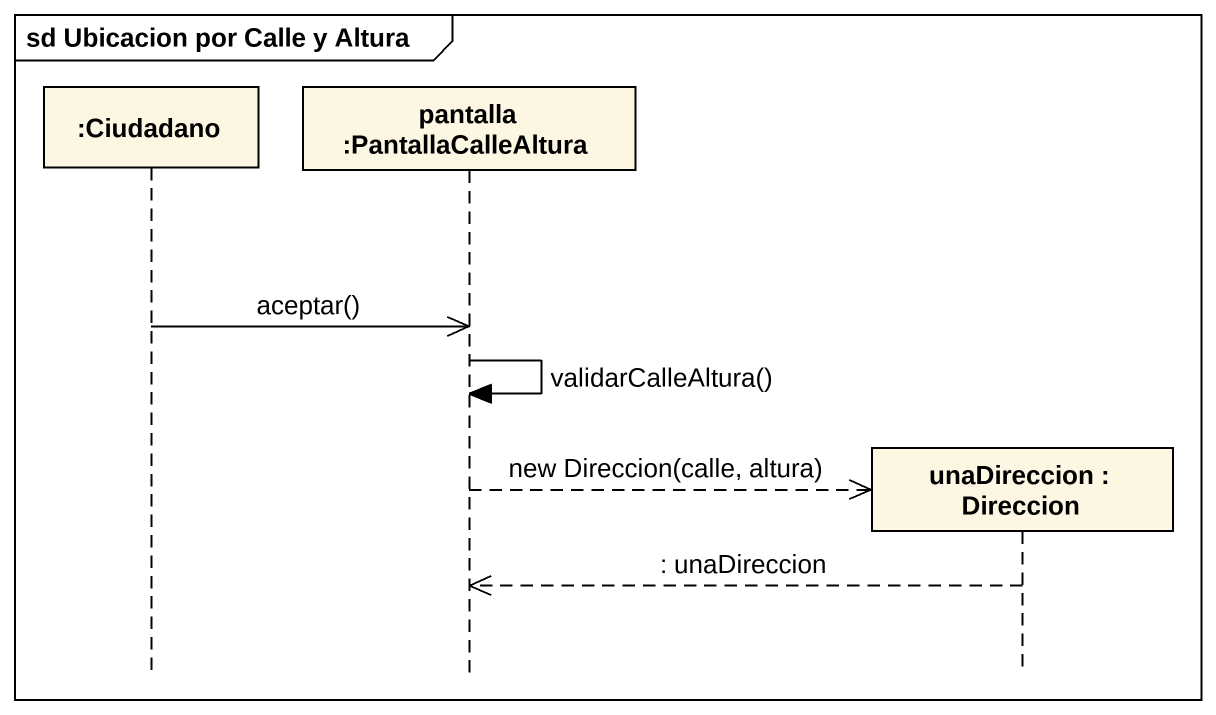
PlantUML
@startuml
mainframe sd Ubicacion por Calle y Altura
hide footbox
participant ":Ciudadano" as Ciudadano
participant "pantalla :PantallaCalleAltura" as pantalla_PantallaCalleAltura
participant "unaDireccion : Direccion" as unaDireccion

Ciudadano ->> pantalla_PantallaCalleAltura : aceptar()
pantalla_PantallaCalleAltura -> pantalla_PantallaCalleAltura : validarCalleAltura()
pantalla_PantallaCalleAltura -->> unaDireccion ** : new Direccion(calle, altura)
unaDireccion -->> pantalla_PantallaCalleAltura : : unaDireccion
@enduml
